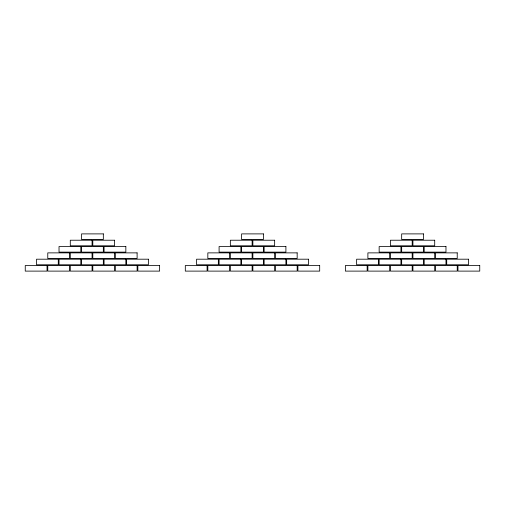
<?xml version="1.0" encoding="UTF-8"?>
<svg xmlns="http://www.w3.org/2000/svg" width="505" height="505" viewBox="0 0 505 505"><rect width="100%" height="100%" fill="white"/><g stroke="black" fill="none" stroke-linecap="round" stroke-linejoin="round"><path stroke-width="0.76" d="M103.329 233.891L81.551 233.891L81.551 239.471L103.329 239.471L103.329 233.891M263.389 233.891L241.611 233.891L241.611 239.471L263.389 239.471L263.389 233.891M423.449 233.891L401.671 233.891L401.671 239.471L423.449 239.471L423.449 233.891M92.068 240.216L70.29 240.216L70.29 245.802L92.068 245.802L92.068 240.216M114.585 240.216L92.813 240.216L92.813 245.802L114.585 245.802L114.585 240.216M252.128 240.216L230.349 240.216L230.349 245.802L252.128 245.802L252.128 240.216M274.651 240.216L252.872 240.216L252.872 245.802L274.651 245.802L274.651 240.216M412.187 240.216L390.416 240.216L390.416 245.802L412.187 245.802L412.187 240.216M434.71 240.216L412.932 240.216L412.932 245.802L434.71 245.802L434.71 240.216M80.806 246.547L59.028 246.547L59.028 252.128L80.806 252.128L80.806 246.547M103.329 246.547L81.551 246.547L81.551 252.128L103.329 252.128L103.329 246.547M125.846 246.547L104.068 246.547L104.068 252.128L125.846 252.128L125.846 246.547M240.866 246.547L219.094 246.547L219.094 252.128L240.866 252.128L240.866 246.547M263.389 246.547L241.611 246.547L241.611 252.128L263.389 252.128L263.389 246.547M285.906 246.547L264.134 246.547L264.134 252.128L285.906 252.128L285.906 246.547M400.932 246.547L379.154 246.547L379.154 252.128L400.932 252.128L400.932 246.547M423.449 246.547L401.671 246.547L401.671 252.128L423.449 252.128L423.449 246.547M445.972 246.547L424.194 246.547L424.194 252.128L445.972 252.128L445.972 246.547M69.545 252.872L47.773 252.872L47.773 258.453L69.545 258.453L69.545 252.872M92.068 252.872L70.29 252.872L70.29 258.453L92.068 258.453L92.068 252.872M114.585 252.872L92.813 252.872L92.813 258.453L114.585 258.453L114.585 252.872M137.107 252.872L115.329 252.872L115.329 258.453L137.107 258.453L137.107 252.872M229.605 252.872L207.833 252.872L207.833 258.453L229.605 258.453L229.605 252.872M252.128 252.872L230.349 252.872L230.349 258.453L252.128 258.453L252.128 252.872M274.651 252.872L252.872 252.872L252.872 258.453L274.651 258.453L274.651 252.872M297.167 252.872L275.395 252.872L275.395 258.453L297.167 258.453L297.167 252.872M389.671 252.872L367.892 252.872L367.892 258.453L389.671 258.453L389.671 252.872M412.187 252.872L390.416 252.872L390.416 258.453L412.187 258.453L412.187 252.872M434.71 252.872L412.932 252.872L412.932 258.453L434.71 258.453L434.71 252.872M457.227 252.872L435.455 252.872L435.455 258.453L457.227 258.453L457.227 252.872M58.283 259.198L36.511 259.198L36.511 264.784L58.283 264.784L58.283 259.198M80.806 259.198L59.028 259.198L59.028 264.784L80.806 264.784L80.806 259.198M103.329 259.198L81.551 259.198L81.551 264.784L103.329 264.784L103.329 259.198M125.846 259.198L104.068 259.198L104.068 264.784L125.846 264.784L125.846 259.198M148.369 259.198L126.591 259.198L126.591 264.784L148.369 264.784L148.369 259.198M218.349 259.198L196.571 259.198L196.571 264.784L218.349 264.784L218.349 259.198M240.866 259.198L219.094 259.198L219.094 264.784L240.866 264.784L240.866 259.198M263.389 259.198L241.611 259.198L241.611 264.784L263.389 264.784L263.389 259.198M285.906 259.198L264.134 259.198L264.134 264.784L285.906 264.784L285.906 259.198M308.429 259.198L286.651 259.198L286.651 264.784L308.429 264.784L308.429 259.198M378.409 259.198L356.631 259.198L356.631 264.784L378.409 264.784L378.409 259.198M400.932 259.198L379.154 259.198L379.154 264.784L400.932 264.784L400.932 259.198M423.449 259.198L401.671 259.198L401.671 264.784L423.449 264.784L423.449 259.198M445.972 259.198L424.194 259.198L424.194 264.784L445.972 264.784L445.972 259.198M468.488 259.198L446.717 259.198L446.717 264.784L468.488 264.784L468.488 259.198M47.028 265.529L25.25 265.529L25.25 271.109L47.028 271.109L47.028 265.529M69.545 265.529L47.773 265.529L47.773 271.109L69.545 271.109L69.545 265.529M92.068 265.529L70.29 265.529L70.29 271.109L92.068 271.109L92.068 265.529M114.585 265.529L92.813 265.529L92.813 271.109L114.585 271.109L114.585 265.529M137.107 265.529L115.329 265.529L115.329 271.109L137.107 271.109L137.107 265.529M159.624 265.529L137.852 265.529L137.852 271.109L159.624 271.109L159.624 265.529M207.088 265.529L185.31 265.529L185.31 271.109L207.088 271.109L207.088 265.529M229.605 265.529L207.833 265.529L207.833 271.109L229.605 271.109L229.605 265.529M252.128 265.529L230.349 265.529L230.349 271.109L252.128 271.109L252.128 265.529M274.651 265.529L252.872 265.529L252.872 271.109L274.651 271.109L274.651 265.529M297.167 265.529L275.395 265.529L275.395 271.109L297.167 271.109L297.167 265.529M319.69 265.529L297.912 265.529L297.912 271.109L319.69 271.109L319.69 265.529M367.148 265.529L345.376 265.529L345.376 271.109L367.148 271.109L367.148 265.529M389.671 265.529L367.892 265.529L367.892 271.109L389.671 271.109L389.671 265.529M412.187 265.529L390.416 265.529L390.416 271.109L412.187 271.109L412.187 265.529M434.71 265.529L412.932 265.529L412.932 271.109L434.71 271.109L434.71 265.529M457.227 265.529L435.455 265.529L435.455 271.109L457.227 271.109L457.227 265.529M479.75 265.529L457.972 265.529L457.972 271.109L479.75 271.109L479.75 265.529"/></g></svg>
